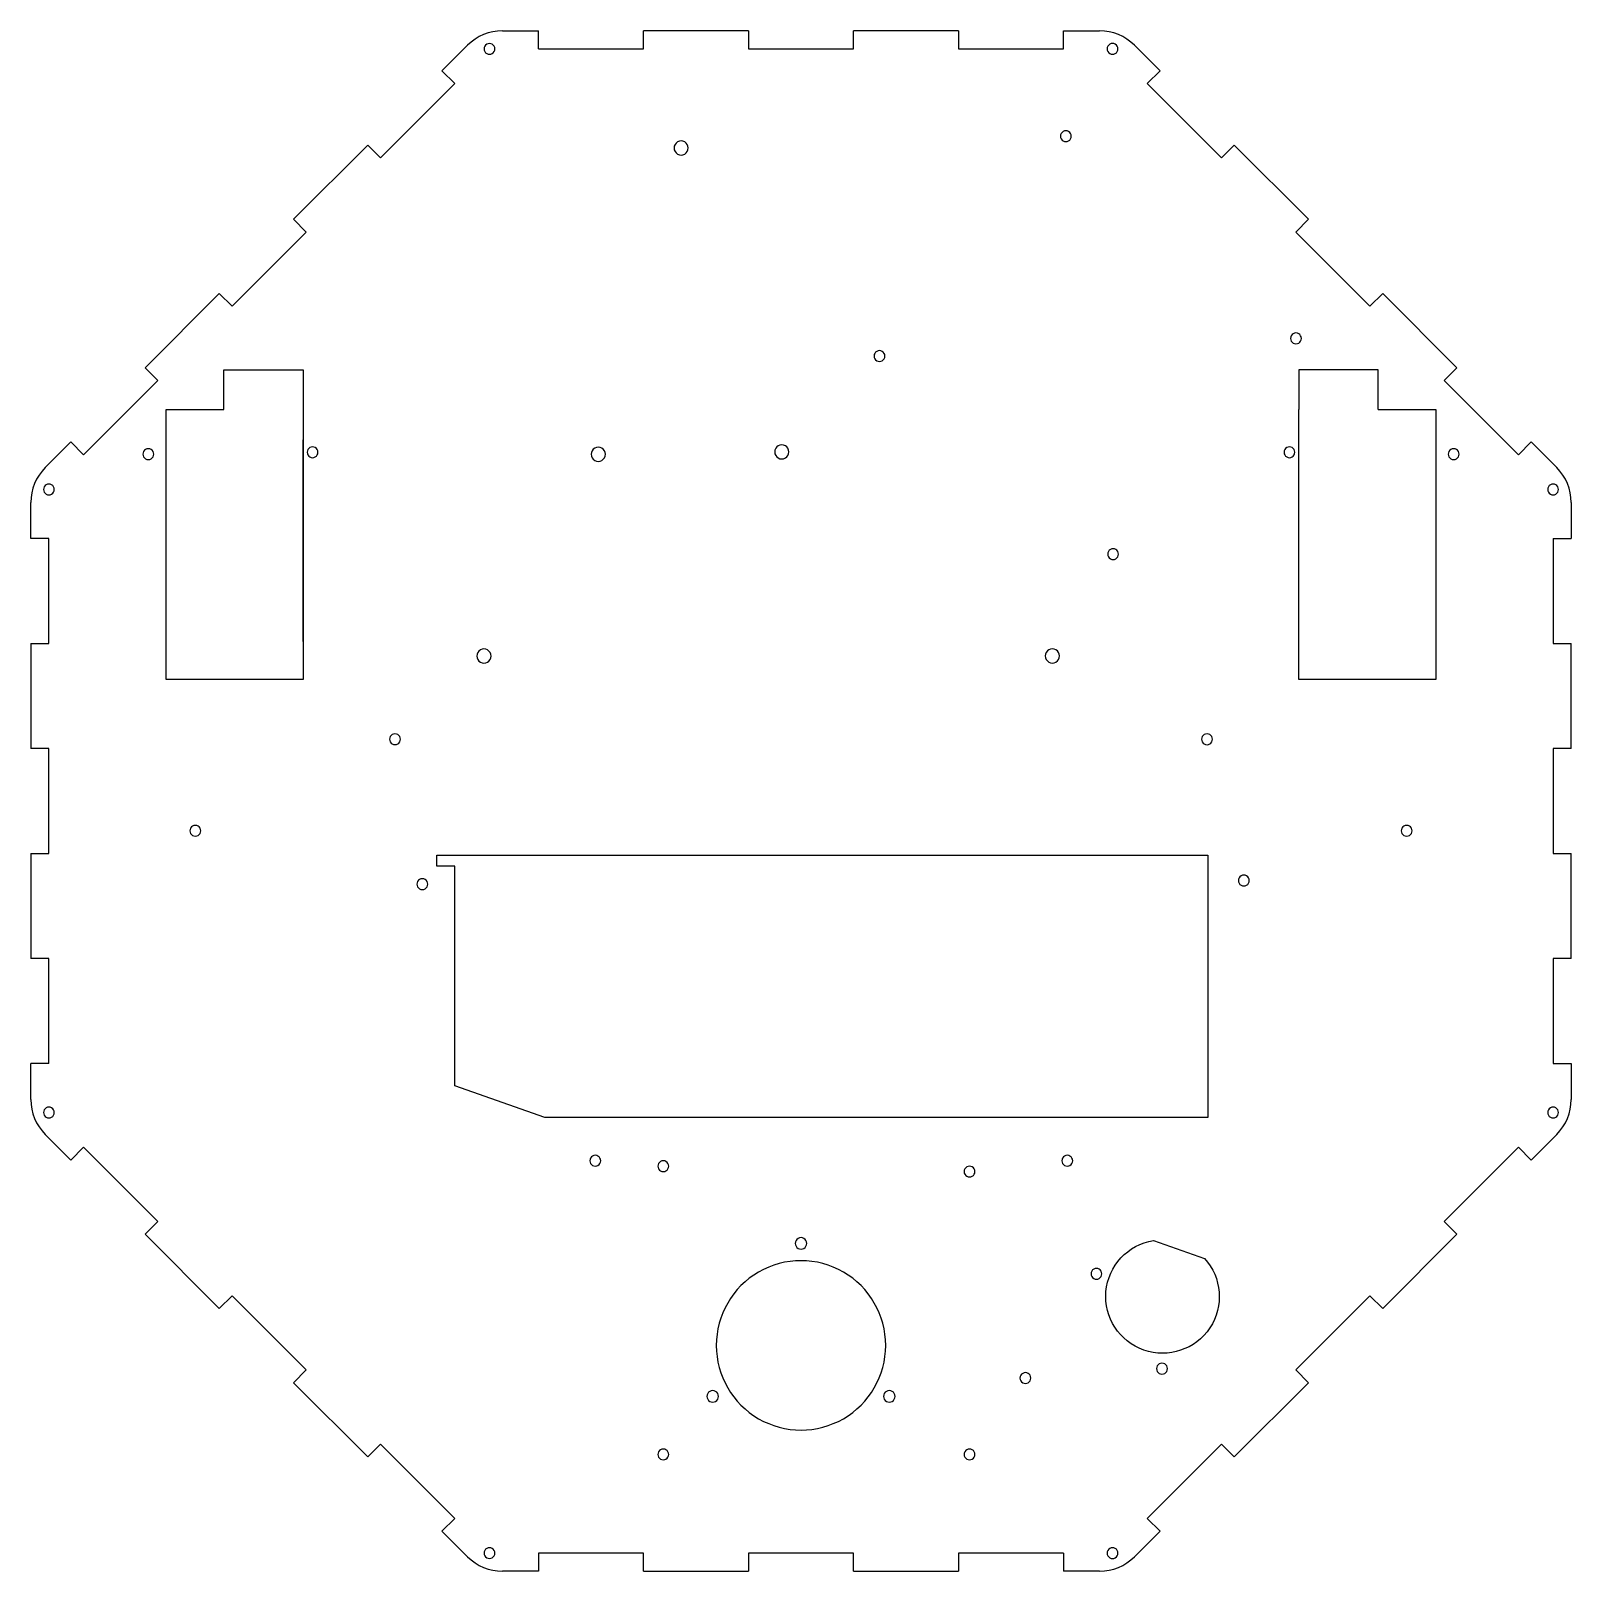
# Model space of a CAD drawing. Extents: x -321 to 891, y -210 to 1002.
import ezdxf

# ---------------------------------------------------------------- set-up
doc = ezdxf.new("R2010")
doc.units = 0
doc.layers.add('Layer_1', color=7, linetype='CONTINUOUS')

msp = doc.modelspace()

# ---------------------------------------------------------------- linework, layer by layer
at = {"layer": 'Layer_1', "color": 7}
for points in [[(50.170272, 1002.158135), (78.516726, 1002.158135)], [(78.516726, 987.984913), (161.110037, 987.984913), (161.110037, 1002.158135)], [(78.516726, 987.984913), (78.516726, 1002.158135)], [(243.703346, 1002.158135), (161.110037, 1002.158135)], [(243.703346, 1002.158135), (243.703346, 987.984913), (326.296658, 987.984913), (326.296658, 1002.158135)], [(408.889956, 1002.158135), (326.296658, 1002.158135)], [(408.889956, 1002.158135), (408.889956, 987.984913)], [(491.483282, 1002.158135), (519.829767, 1002.158135)], [(491.483282, 987.984913), (491.483282, 1002.158135)], [(2.539776, 970.687454), (22.58375, 990.731429)], [(408.889956, 987.984913), (491.483282, 987.984913)], [(547.416255, 990.731429), (567.460233, 970.687454)], [(12.561763, 960.665474), (2.539776, 970.687454)], [(557.438202, 960.665474), (567.460233, 970.687454)], [(-45.840526, 902.263184), (12.561763, 960.665474)], [(557.438202, 960.665474), (615.840548, 902.263184), (625.862523, 912.285164)], [(-55.862512, 912.285164), (-114.264802, 853.882876)], [(-55.862512, 912.285164), (-45.840526, 902.263184)], [(684.264784, 853.882876), (625.862523, 912.285164)], [(-172.667092, 795.480585), (-162.645106, 785.458599), (-104.242816, 843.860896), (-114.264802, 853.882876)], [(684.264784, 853.882876), (674.242838, 843.860896), (732.645099, 785.458599), (742.667046, 795.480585)], [(-172.667092, 795.480585), (-231.069382, 737.078298)], [(801.06942, 737.078298), (742.667046, 795.480585)], [(-279.449685, 668.654022), (-221.047393, 727.056309), (-231.069382, 737.078298)], [(739.155855, 704.324968), (739.155855, 735.506073), (676.793594, 735.506073), (676.793594, 704.324968)], [(801.06942, 737.078298), (791.047389, 727.056309)], [(791.047389, 727.056309), (849.44965, 668.654022)], [(784.510157, 491.726551), (676.793594, 491.726551), (676.793594, 704.324968)], [(739.155855, 704.324968), (784.510157, 704.324968)], [(784.510157, 704.324968), (784.510157, 491.726551)], [(-309.515641, 658.632036), (-289.471663, 678.676008)], [(-279.449685, 668.654022), (-289.471663, 678.676008)], [(-106.793617, 521.787798), (-106.793617, 680.444997)], [(849.44965, 668.654022), (859.471682, 678.676008)], [(859.471682, 678.676008), (879.51566, 658.632036)], [(-320.942353, 602.699063), (-320.942353, 631.045517)], [(890.942343, 631.045517), (890.942343, 602.699063)], [(-306.769124, 602.699063), (-320.942353, 602.699063)], [(-306.769124, 520.105748), (-306.769124, 602.699063)], [(876.769143, 602.699063), (876.769143, 520.105748), (890.942343, 520.105748)], [(876.769143, 602.699063), (890.942343, 602.699063)], [(-320.942353, 520.105748), (-320.942353, 437.51245)], [(-320.942353, 520.105748), (-306.769124, 520.105748)], [(890.942343, 437.51245), (890.942343, 520.105748)], [(-320.942353, 354.919124), (-306.769124, 354.919124), (-306.769124, 437.51245), (-320.942353, 437.51245)], [(890.942343, 437.51245), (876.769143, 437.51245), (876.769143, 354.919124), (890.942343, 354.919124)], [(-320.942353, 354.919124), (-320.942353, 272.325827)], [(890.942343, 272.325827), (890.942343, 354.919124)], [(-306.769124, 189.732501), (-306.769124, 272.325827), (-320.942353, 272.325827)], [(890.942343, 272.325827), (876.769143, 272.325827), (876.769143, 189.732501), (890.942343, 189.732501)], [(-320.942353, 161.386044), (-320.942353, 189.732501)], [(-306.769124, 189.732501), (-320.942353, 189.732501)], [(890.942343, 189.732501), (890.942343, 161.386044)], [(-289.471663, 113.75555), (-309.515641, 133.799528)], [(879.51566, 133.799528), (859.471682, 113.75555)], [(-279.449685, 123.777553), (-289.471663, 113.75555)], [(-221.047393, 65.375263), (-279.449685, 123.777553)], [(849.44965, 123.777553), (791.047389, 65.375263), (801.06942, 55.35326)], [(849.44965, 123.777553), (859.471682, 113.75555)], [(-231.069382, 55.35326), (-221.047393, 65.375263)], [(-231.069382, 55.35326), (-172.667092, -3.04903)], [(742.667046, -3.04903), (801.06942, 55.35326)], [(-114.264802, -61.451291), (-104.242816, -51.429317), (-162.645106, 6.972973), (-172.667092, -3.04903)], [(742.667046, -3.04903), (732.645099, 6.972973), (674.242838, -51.429317), (684.264784, -61.451291)], [(-114.264802, -61.451291), (-55.862512, -119.853638)], [(625.862523, -119.853638), (684.264784, -61.451291)], [(12.561763, -168.233868), (-45.840526, -109.831606), (-55.862512, -119.853638)], [(615.840548, -109.831606), (557.438202, -168.233868)], [(625.862523, -119.853638), (615.840548, -109.831606)], [(12.561763, -168.233868), (2.539776, -178.255899)], [(557.438202, -168.233868), (567.460233, -178.255899)], [(22.58375, -198.299877), (2.539776, -178.255899)], [(567.460233, -178.255899), (547.416255, -198.299877)], [(161.110037, -195.553304), (78.516726, -195.553304)], [(78.516726, -195.553304), (78.516726, -209.726589)], [(161.110037, -209.726589), (161.110037, -195.553304)], [(326.296658, -209.726589), (326.296658, -195.553304), (243.703346, -195.553304), (243.703346, -209.726589)], [(491.483282, -195.553304), (408.889956, -195.553304), (408.889956, -209.726589)], [(491.483282, -195.553304), (491.483282, -209.726589)], [(78.516726, -209.726589), (50.170272, -209.726589)], [(161.110037, -209.726589), (243.703346, -209.726589)], [(326.296658, -209.726589), (408.889956, -209.726589)], [(519.829767, -209.726589), (491.483282, -209.726589)]]:
    msp.add_lwpolyline(points, dxfattribs=at)
for points in [[(44.159323, 987.921771)], [(534.344598, 987.921771)], [(196.279849, 909.958456)], [(497.632677, 919.236501)], [(678.670384, 760.183478)], [(350.988236, 746.26024)], [(-106.793617, 491.726551), (-214.510153, 491.726551), (-214.510153, 704.324968), (-169.155816, 704.324968), (-169.155816, 735.506073), (-106.793617, 735.506073), (-106.793617, 704.324968)], [(-224.217975, 669.131447)], [(-95.000295, 670.567198)], [(131.082993, 669.013577)], [(275.465364, 670.903186)], [(673.504243, 670.567198)], [(802.721877, 669.131447)], [(-302.454028, 641.308431)], [(880.957984, 641.308431)], [(534.77555, 590.450516)], [(41.111728, 510.252661)], [(488.350828, 510.311565)], [(-30.17107, 444.801458)], [(608.674989, 444.801458)], [(-187.257495, 372.804123)], [(765.761443, 372.804123)], [(-1.565822, 344.981197), (-1.565822, 353.485134), (605.048372, 353.485134), (605.048372, 147.235493), (83.473549, 147.235493), (12.607408, 172.067811), (12.607408, 344.981197)], [(-8.652437, 330.807969)], [(637.64674, 333.642614)], [(-302.454028, 151.123153)], [(880.957984, 151.123153)], [(127.410559, 113.219745)], [(498.749131, 113.219745)], [(180.908702, 108.905783)], [(421.853584, 104.653814)], [(562.295509, 50.424945)], [(289.535443, 48.153487)], [(521.669282, 24.225761)], [(351.614181, -32.066986)], [(465.793824, -57.756359)], [(573.25782, -50.384494)], [(220.062467, -72.177222)], [(359.008413, -72.177222)], [(180.908702, -117.865843)], [(421.853584, -117.865843)], [(44.159323, -195.490233)], [(534.344598, -195.490233)]]:
    msp.add_lwpolyline(points, close=True, dxfattribs=at)
for points in [[(50.170272, 1002.158135), (39.82332, 1002.158137), (29.900151, 998.047828), (22.58375, 990.731429)], [(547.416255, 990.731429), (540.099862, 998.04782), (530.176707, 1002.158128), (519.829767, 1002.158135)], [(37.781371, 991.604084), (36.465807, 990.844543), (35.655386, 989.440853), (35.655386, 987.921771)], [(35.655386, 987.921771), (35.655386, 986.402689), (36.465807, 984.998999), (37.781371, 984.239458)], [(42.033339, 991.604084), (40.717776, 992.363625), (39.096934, 992.363625), (37.781371, 991.604084)], [(37.781371, 984.239458), (39.096934, 983.479917), (40.717776, 983.479917), (42.033339, 984.239458)], [(44.159323, 987.921771), (44.159323, 989.440853), (43.348903, 990.844543), (42.033339, 991.604084)], [(42.033339, 984.239458), (43.348903, 984.998999), (44.159323, 986.402689), (44.159323, 987.921771)], [(527.962194, 991.617019), (526.644355, 990.854024), (525.835158, 989.444541), (525.840718, 987.921771)], [(525.840718, 987.921771), (525.835158, 986.399001), (526.644355, 984.989518), (527.962194, 984.226523)], [(532.223123, 991.617019), (530.905284, 992.380014), (529.280033, 992.380014), (527.962194, 991.617019)], [(527.962194, 984.226523), (529.280033, 983.463528), (530.905284, 983.463528), (532.223123, 984.226523)], [(534.344598, 987.921771), (534.350159, 989.444541), (533.540962, 990.854024), (532.223123, 991.617019)], [(532.223123, 984.226523), (533.540962, 984.989518), (534.350159, 986.399001), (534.344598, 987.921771)], [(491.252572, 922.925024), (489.935915, 922.163826), (489.126077, 920.757356), (489.12874, 919.236501)], [(495.508845, 922.925024), (494.192188, 923.686221), (492.56923, 923.686221), (491.252572, 922.925024)], [(497.632677, 919.236501), (497.63534, 920.757356), (496.825503, 922.163826), (495.508845, 922.925024)], [(187.926853, 914.781061), (186.203902, 913.786315), (185.142521, 911.947948), (185.142521, 909.958456)], [(185.142521, 909.958456), (185.142521, 907.968964), (186.203902, 906.130597), (187.926853, 905.135851)], [(193.495517, 914.781061), (191.772566, 915.775807), (189.649803, 915.775807), (187.926853, 914.781061)], [(196.279849, 909.958456), (196.279849, 911.947948), (195.218468, 913.786315), (193.495517, 914.781061)], [(193.495517, 905.135851), (195.218468, 906.130597), (196.279849, 907.968964), (196.279849, 909.958456)], [(489.12874, 919.236501), (489.126077, 917.715645), (489.935915, 916.309176), (491.252572, 915.547978)], [(491.252572, 915.547978), (492.56923, 914.78678), (494.192188, 914.78678), (495.508845, 915.547978)], [(495.508845, 915.547978), (496.825503, 916.309176), (497.63534, 917.715645), (497.632677, 919.236501)], [(187.926853, 905.135851), (189.649803, 904.141105), (191.772566, 904.141105), (193.495517, 905.135851)], [(672.290279, 763.872001), (670.973622, 763.110803), (670.163784, 761.704333), (670.166447, 760.183478)], [(676.546552, 763.872001), (675.229895, 764.633198), (673.606937, 764.633198), (672.290279, 763.872001)], [(678.670384, 760.183478), (678.673048, 761.704333), (677.86321, 763.110803), (676.546552, 763.872001)], [(670.166447, 760.183478), (670.163784, 758.662622), (670.973622, 757.256153), (672.290279, 756.494955)], [(672.290279, 756.494955), (673.606937, 755.733757), (675.229895, 755.733757), (676.546552, 756.494955)], [(676.546552, 756.494955), (677.86321, 757.256153), (678.673048, 758.662622), (678.670384, 760.183478)], [(344.608938, 749.946436), (343.29269, 749.185859), (342.482634, 747.780431), (342.484299, 746.26024)], [(342.484299, 746.26024), (342.482634, 744.740048), (343.29269, 743.33462), (344.608938, 742.574043)], [(348.863598, 749.946436), (347.54735, 750.707013), (345.925185, 750.707013), (344.608938, 749.946436)], [(344.608938, 742.574043), (345.925185, 741.813467), (347.54735, 741.813467), (348.863598, 742.574043)], [(350.988236, 746.26024), (350.989902, 747.780431), (350.179845, 749.185859), (348.863598, 749.946436)], [(348.863598, 742.574043), (350.179845, 743.33462), (350.989902, 744.740048), (350.988236, 746.26024)], [(-230.596929, 672.816653), (-231.913001, 672.05634), (-232.72315, 670.651356), (-232.721909, 669.131447)], [(-232.721909, 669.131447), (-232.72315, 667.611539), (-231.913001, 666.206554), (-230.596929, 665.446242)], [(-226.342956, 672.816653), (-227.659029, 673.576966), (-229.280856, 673.576966), (-230.596929, 672.816653)], [(-224.217975, 669.131447), (-224.216734, 670.651356), (-225.026883, 672.05634), (-226.342956, 672.816653)], [(-226.342956, 665.446242), (-225.026883, 666.206554), (-224.216734, 667.611539), (-224.217975, 669.131447)], [(-101.379143, 674.252098), (-102.695162, 673.491867), (-103.505339, 672.087019), (-103.504229, 670.567198)], [(-103.504229, 670.567198), (-103.505339, 669.047377), (-102.695162, 667.642529), (-101.379143, 666.882298)], [(-97.125382, 674.252098), (-98.441401, 675.012329), (-100.063124, 675.012329), (-101.379143, 674.252098)], [(-101.379143, 666.882298), (-100.063124, 666.122067), (-98.441401, 666.122067), (-97.125382, 666.882298)], [(-95.000295, 670.567198), (-94.999185, 672.087019), (-95.809363, 673.491867), (-97.125382, 674.252098)], [(-97.125382, 666.882298), (-95.809363, 667.642529), (-94.999185, 669.047377), (-95.000295, 670.567198)], [(122.728856, 673.83949), (121.005323, 672.843861), (119.944253, 671.004014), (119.945673, 669.013577)], [(119.945673, 669.013577), (119.944253, 667.02314), (121.005323, 665.183293), (122.728856, 664.187664)], [(128.299811, 673.83949), (126.576278, 674.835119), (124.452388, 674.835119), (122.728856, 673.83949)], [(131.082993, 669.013577), (131.084413, 671.004014), (130.023343, 672.843861), (128.299811, 673.83949)], [(128.299811, 664.187664), (130.023343, 665.183293), (131.084413, 667.02314), (131.082993, 669.013577)], [(267.111227, 675.729099), (265.387694, 674.73347), (264.326624, 672.893623), (264.328044, 670.903186)], [(264.328044, 670.903186), (264.326624, 668.912749), (265.387694, 667.072901), (267.111227, 666.077273)], [(272.682182, 675.729099), (270.958649, 676.724727), (268.834759, 676.724727), (267.111227, 675.729099)], [(275.465364, 670.903186), (275.466784, 672.893623), (274.405714, 674.73347), (272.682182, 675.729099)], [(272.682182, 666.077273), (274.405714, 667.072901), (275.466784, 668.912749), (275.465364, 670.903186)], [(667.126269, 674.249523), (665.8107, 673.48998), (665.000277, 672.086285), (665.000277, 670.567198)], [(665.000277, 670.567198), (665.000277, 669.048111), (665.8107, 667.644417), (667.126269, 666.884873)], [(671.378251, 674.249523), (670.062683, 675.009067), (668.441837, 675.009067), (667.126269, 674.249523)], [(667.126269, 666.884873), (668.441837, 666.12533), (670.062683, 666.12533), (671.378251, 666.884873)], [(673.504243, 670.567198), (673.504243, 672.086285), (672.693819, 673.48998), (671.378251, 674.249523)], [(671.378251, 666.884873), (672.693819, 667.644417), (673.504243, 669.048111), (673.504243, 670.567198)], [(796.339495, 672.82663), (795.021667, 672.063653), (794.212464, 670.654199), (794.217997, 669.131447)], [(794.217997, 669.131447), (794.212464, 667.608695), (795.021667, 666.199242), (796.339495, 665.436264)], [(800.600379, 672.82663), (799.282552, 673.589608), (797.657322, 673.589608), (796.339495, 672.82663)], [(802.721877, 669.131447), (802.72741, 670.654199), (801.918207, 672.063653), (800.600379, 672.82663)], [(800.600379, 665.436264), (801.918207, 666.199242), (802.72741, 667.608695), (802.721877, 669.131447)], [(-309.515641, 658.632036), (-316.832041, 651.315636), (-320.942353, 641.392469), (-320.942353, 631.045517)], [(-230.596929, 665.446242), (-229.280856, 664.685929), (-227.659029, 664.685929), (-226.342956, 665.446242)], [(122.728856, 664.187664), (124.452388, 663.192035), (126.576278, 663.192035), (128.299811, 664.187664)], [(267.111227, 666.077273), (268.834759, 665.081644), (270.958649, 665.081644), (272.682182, 666.077273)], [(796.339495, 665.436264), (797.657322, 664.673287), (799.282552, 664.673287), (800.600379, 665.436264)], [(890.942343, 631.045517), (890.942351, 641.392465), (886.83205, 651.315632), (879.51566, 658.632036)], [(-308.831981, 644.990743), (-310.147545, 644.231202), (-310.957965, 642.827513), (-310.957965, 641.308431)], [(-304.580013, 644.990743), (-305.895576, 645.750284), (-307.516417, 645.750284), (-308.831981, 644.990743)], [(-302.454028, 641.308431), (-302.454028, 642.827513), (-303.264449, 644.231202), (-304.580013, 644.990743)], [(874.58001, 644.990756), (873.264442, 644.231212), (872.454019, 642.827518), (872.454019, 641.308431)], [(878.831993, 644.990756), (877.516425, 645.750299), (875.895578, 645.750299), (874.58001, 644.990756)], [(880.957984, 641.308431), (880.957984, 642.827518), (880.147561, 644.231212), (878.831993, 644.990756)], [(-310.957965, 641.308431), (-310.957965, 639.789349), (-310.147545, 638.385659), (-308.831981, 637.626118)], [(-308.831981, 637.626118), (-307.516417, 636.866577), (-305.895576, 636.866577), (-304.580013, 637.626118)], [(-304.580013, 637.626118), (-303.264449, 638.385659), (-302.454028, 639.789349), (-302.454028, 641.308431)], [(872.454019, 641.308431), (872.454019, 639.789343), (873.264442, 638.385649), (874.58001, 637.626106)], [(874.58001, 637.626106), (875.895578, 636.866562), (877.516425, 636.866562), (878.831993, 637.626106)], [(878.831993, 637.626106), (880.147561, 638.385649), (880.957984, 639.789343), (880.957984, 641.308431)], [(528.397576, 594.132841), (527.082008, 593.373298), (526.271584, 591.969603), (526.271584, 590.450516)], [(532.649558, 594.132841), (531.33399, 594.892385), (529.713144, 594.892385), (528.397576, 594.132841)], [(534.77555, 590.450516), (534.77555, 591.969603), (533.965126, 593.373298), (532.649558, 594.132841)], [(526.271584, 590.450516), (526.271584, 588.931429), (527.082008, 587.527735), (528.397576, 586.768191)], [(528.397576, 586.768191), (529.713144, 586.008648), (531.33399, 586.008648), (532.649558, 586.768191)], [(532.649558, 586.768191), (533.965126, 587.527735), (534.77555, 588.931429), (534.77555, 590.450516)], [(32.75759, 515.078574), (31.034058, 514.082946), (29.972988, 512.243098), (29.974408, 510.252661)], [(29.974408, 510.252661), (29.972988, 508.262225), (31.034058, 506.422377), (32.75759, 505.426748)], [(38.328545, 515.078574), (36.605013, 516.074203), (34.481123, 516.074203), (32.75759, 515.078574)], [(41.111728, 510.252661), (41.113148, 512.243098), (40.052078, 514.082946), (38.328545, 515.078574)], [(38.328545, 505.426748), (40.052078, 506.422377), (41.113148, 508.262225), (41.111728, 510.252661)], [(479.997815, 515.13418), (478.274861, 514.139432), (477.213477, 512.301062), (477.213477, 510.311565)], [(477.213477, 510.311565), (477.213477, 508.322069), (478.274861, 506.483699), (479.997815, 505.488951)], [(485.566491, 515.13418), (483.843536, 516.128928), (481.720769, 516.128928), (479.997815, 515.13418)], [(488.350828, 510.311565), (488.350828, 512.301062), (487.289445, 514.139432), (485.566491, 515.13418)], [(485.566491, 505.488951), (487.289445, 506.483699), (488.350828, 508.322069), (488.350828, 510.311565)], [(32.75759, 505.426748), (34.481123, 504.43112), (36.605013, 504.43112), (38.328545, 505.426748)], [(479.997815, 505.488951), (481.720769, 504.494203), (483.843536, 504.494203), (485.566491, 505.488951)], [(-36.549027, 448.483773), (-37.864591, 447.724232), (-38.675013, 446.320541), (-38.675013, 444.801458)], [(-32.297056, 448.483773), (-33.61262, 449.243315), (-35.233462, 449.243315), (-36.549027, 448.483773)], [(-30.17107, 444.801458), (-30.17107, 446.320541), (-30.981491, 447.724232), (-32.297056, 448.483773)], [(602.292584, 448.496707), (600.974745, 447.733712), (600.165548, 446.324229), (600.171109, 444.801458)], [(606.553513, 448.496707), (605.235675, 449.259701), (603.610423, 449.259701), (602.292584, 448.496707)], [(608.674989, 444.801458), (608.680549, 446.324229), (607.871352, 447.733712), (606.553513, 448.496707)], [(-38.675013, 444.801458), (-38.675013, 443.282375), (-37.864591, 441.878685), (-36.549027, 441.119143)], [(-36.549027, 441.119143), (-35.233462, 440.359602), (-33.61262, 440.359602), (-32.297056, 441.119143)], [(-32.297056, 441.119143), (-30.981491, 441.878685), (-30.17107, 443.282375), (-30.17107, 444.801458)], [(600.171109, 444.801458), (600.165548, 443.278688), (600.974745, 441.869205), (602.292584, 441.10621)], [(602.292584, 441.10621), (603.610423, 440.343215), (605.235675, 440.343215), (606.553513, 441.10621)], [(606.553513, 441.10621), (607.871352, 441.869205), (608.680549, 443.278688), (608.674989, 444.801458)], [(-193.636343, 376.489023), (-194.952362, 375.728792), (-195.762539, 374.323944), (-195.761429, 372.804123)], [(-189.382582, 376.489023), (-190.698601, 377.249254), (-192.320324, 377.249254), (-193.636343, 376.489023)], [(-187.257495, 372.804123), (-187.256385, 374.323944), (-188.066563, 375.728792), (-189.382582, 376.489023)], [(759.383469, 376.486448), (758.067901, 375.726904), (757.257477, 374.32321), (757.257477, 372.804123)], [(763.635451, 376.486448), (762.319883, 377.245991), (760.699037, 377.245991), (759.383469, 376.486448)], [(765.761443, 372.804123), (765.761443, 374.32321), (764.951019, 375.726904), (763.635451, 376.486448)], [(-195.761429, 372.804123), (-195.762539, 371.284302), (-194.952362, 369.879454), (-193.636343, 369.119223)], [(-193.636343, 369.119223), (-192.320324, 368.358992), (-190.698601, 368.358992), (-189.382582, 369.119223)], [(-189.382582, 369.119223), (-188.066563, 369.879454), (-187.256385, 371.284302), (-187.257495, 372.804123)], [(757.257477, 372.804123), (757.257477, 371.285036), (758.067901, 369.881341), (759.383469, 369.121798)], [(759.383469, 369.121798), (760.699037, 368.362254), (762.319883, 368.362254), (763.635451, 369.121798)], [(763.635451, 369.121798), (764.951019, 369.881341), (765.761443, 371.285036), (765.761443, 372.804123)], [(-15.031285, 334.492869), (-16.347304, 333.732638), (-17.157481, 332.32779), (-17.156371, 330.807969)], [(-17.156371, 330.807969), (-17.157481, 329.288147), (-16.347304, 327.883299), (-15.031285, 327.123068)], [(-10.777524, 334.492869), (-12.093543, 335.2531), (-13.715266, 335.2531), (-15.031285, 334.492869)], [(-8.652437, 330.807969), (-8.651327, 332.32779), (-9.461504, 333.732638), (-10.777524, 334.492869)], [(-10.777524, 327.123068), (-9.461504, 327.883299), (-8.651327, 329.288147), (-8.652437, 330.807969)], [(631.264358, 337.337797), (629.94653, 336.57482), (629.137327, 335.165366), (629.14286, 333.642614)], [(629.14286, 333.642614), (629.137327, 332.119862), (629.94653, 330.710408), (631.264358, 329.947431)], [(635.525242, 337.337797), (634.207415, 338.100775), (632.582185, 338.100775), (631.264358, 337.337797)], [(631.264358, 329.947431), (632.582185, 329.184453), (634.207415, 329.184453), (635.525242, 329.947431)], [(637.64674, 333.642614), (637.652273, 335.165366), (636.84307, 336.57482), (635.525242, 337.337797)], [(635.525242, 329.947431), (636.84307, 330.710408), (637.652273, 332.119862), (637.64674, 333.642614)], [(-15.031285, 327.123068), (-13.715266, 326.362837), (-12.093543, 326.362837), (-10.777524, 327.123068)], [(-320.942353, 161.386044), (-320.942352, 151.039093), (-316.832041, 141.115926), (-309.515641, 133.799528)], [(879.51566, 133.799528), (886.832049, 141.115931), (890.94235, 151.039097), (890.942343, 161.386044)], [(-308.831981, 154.805465), (-310.147545, 154.045924), (-310.957965, 152.642235), (-310.957965, 151.123153)], [(-310.957965, 151.123153), (-310.957965, 149.604071), (-310.147545, 148.200381), (-308.831981, 147.44084)], [(-304.580013, 154.805465), (-305.895576, 155.565007), (-307.516417, 155.565007), (-308.831981, 154.805465)], [(-308.831981, 147.44084), (-307.516417, 146.681299), (-305.895576, 146.681299), (-304.580013, 147.44084)], [(-302.454028, 151.123153), (-302.454028, 152.642235), (-303.264449, 154.045924), (-304.580013, 154.805465)], [(-304.580013, 147.44084), (-303.264449, 148.200381), (-302.454028, 149.604071), (-302.454028, 151.123153)], [(874.58001, 154.805478), (873.264442, 154.045934), (872.454019, 152.64224), (872.454019, 151.123153)], [(872.454019, 151.123153), (872.454019, 149.604066), (873.264442, 148.200371), (874.58001, 147.440828)], [(878.831993, 154.805478), (877.516425, 155.565021), (875.895578, 155.565021), (874.58001, 154.805478)], [(874.58001, 147.440828), (875.895578, 146.681284), (877.516425, 146.681284), (878.831993, 147.440828)], [(880.957984, 151.123153), (880.957984, 152.64224), (880.147561, 154.045934), (878.831993, 154.805478)], [(878.831993, 147.440828), (880.147561, 148.200371), (880.957984, 149.604066), (880.957984, 151.123153)], [(121.032602, 116.90206), (119.717038, 116.142519), (118.906617, 114.738828), (118.906617, 113.219745)], [(118.906617, 113.219745), (118.906617, 111.700662), (119.717038, 110.296971), (121.032602, 109.53743)], [(125.284574, 116.90206), (123.969009, 117.661602), (122.348167, 117.661602), (121.032602, 116.90206)], [(121.032602, 109.53743), (122.348167, 108.777888), (123.969009, 108.777888), (125.284574, 109.53743)], [(127.410559, 113.219745), (127.410559, 114.738828), (126.600138, 116.142519), (125.284574, 116.90206)], [(125.284574, 109.53743), (126.600138, 110.296971), (127.410559, 111.700662), (127.410559, 113.219745)], [(174.530745, 112.588098), (173.215181, 111.828556), (172.40476, 110.424866), (172.40476, 108.905783)], [(178.782717, 112.588098), (177.467152, 113.347639), (175.84631, 113.347639), (174.530745, 112.588098)], [(180.908702, 108.905783), (180.908702, 110.424866), (180.098281, 111.828556), (178.782717, 112.588098)], [(419.7276, 108.336127), (418.412036, 109.095668), (416.791195, 109.095668), (415.475632, 108.336127)], [(492.369026, 116.908268), (491.052368, 116.14707), (490.24253, 114.740601), (490.245194, 113.219745)], [(490.245194, 113.219745), (490.24253, 111.698889), (491.052368, 110.29242), (492.369026, 109.531222)], [(496.625299, 116.908268), (495.308641, 117.669465), (493.685683, 117.669465), (492.369026, 116.908268)], [(492.369026, 109.531222), (493.685683, 108.770024), (495.308641, 108.770024), (496.625299, 109.531222)], [(498.749131, 113.219745), (498.751794, 114.740601), (497.941956, 116.14707), (496.625299, 116.908268)], [(496.625299, 109.531222), (497.941956, 110.29242), (498.751794, 111.698889), (498.749131, 113.219745)], [(172.40476, 108.905783), (172.40476, 107.3867), (173.215181, 105.983009), (174.530745, 105.223467)], [(174.530745, 105.223467), (175.84631, 104.463926), (177.467152, 104.463926), (178.782717, 105.223467)], [(178.782717, 105.223467), (180.098281, 105.983009), (180.908702, 107.3867), (180.908702, 108.905783)], [(415.475632, 108.336127), (414.160068, 107.576586), (413.349647, 106.172896), (413.349647, 104.653814)], [(413.349647, 104.653814), (413.349647, 103.134732), (414.160068, 101.731042), (415.475632, 100.971501)], [(415.475632, 100.971501), (416.791195, 100.21196), (418.412036, 100.21196), (419.7276, 100.971501)], [(421.853584, 104.653814), (421.853584, 106.172896), (421.043164, 107.576586), (419.7276, 108.336127)], [(419.7276, 100.971501), (421.043164, 101.731042), (421.853584, 103.134732), (421.853584, 104.653814)], [(282.732291, 52.081288), (281.329022, 51.271111), (280.464574, 49.773841), (280.464574, 48.153487)], [(287.267725, 52.081288), (285.864457, 52.891465), (284.135559, 52.891465), (282.732291, 52.081288)], [(289.535443, 48.153487), (289.535443, 49.773841), (288.670994, 51.271111), (287.267725, 52.081288)], [(524.946383, 10.270756), (526.740227, 30.625399), (542.1238, 47.164338), (562.295509, 50.424945)], [(562.295509, 50.424945), (562.295509, 50.424945), (602.436699, 36.403172), (602.436699, 36.403172)], [(318.311061, 25.634036), (297.698547, 37.536567), (272.301464, 37.536567), (251.688949, 25.634036)], [(280.464574, 48.153487), (280.464573, 46.533132), (281.329022, 45.035862), (282.732291, 44.225685)], [(282.732291, 44.225685), (284.135559, 43.415507), (285.864457, 43.415507), (287.267725, 44.225685)], [(287.267725, 44.225685), (288.670994, 45.035862), (289.535443, 46.533132), (289.535443, 48.153487)], [(602.436699, 36.403172), (616.190889, 21.291864), (617.930625, -1.228441), (606.660531, -18.272923)], [(251.688949, 25.634036), (231.076434, 13.731506), (218.380918, -8.264759), (218.385829, -32.066986)], [(351.614183, -32.066986), (351.619093, -8.264759), (338.923576, 13.731506), (318.311061, 25.634036)], [(515.286877, 27.921009), (513.969038, 27.158014), (513.159841, 25.748531), (513.165402, 24.225761)], [(519.547806, 27.921009), (518.229967, 28.684004), (516.604716, 28.684004), (515.286877, 27.921009)], [(521.669282, 24.225761), (521.674842, 25.748531), (520.865645, 27.158014), (519.547806, 27.921009)], [(513.165402, 24.225761), (513.159841, 22.70299), (513.969038, 21.293507), (515.286877, 20.530512)], [(515.286877, 20.530512), (516.604716, 19.767517), (518.229967, 19.767517), (519.547806, 20.530512)], [(519.547806, 20.530512), (520.865645, 21.293507), (521.674842, 22.70299), (521.669282, 24.225761)], [(554.696824, -35.796883), (535.406322, -29.058492), (523.152539, -10.083887), (524.946383, 10.270756)], [(606.660531, -18.272923), (595.390437, -35.317404), (573.987325, -42.535274), (554.696824, -35.796883)], [(218.385829, -32.066986), (218.385829, -55.865939), (231.082419, -77.857078), (251.692917, -89.756555)], [(318.307093, -89.756555), (338.917591, -77.857078), (351.614181, -55.865939), (351.614181, -32.066986)], [(566.879846, -46.702169), (565.564278, -47.461713), (564.753855, -48.865407), (564.753855, -50.384494)], [(571.131829, -46.702169), (569.816261, -45.942626), (568.195414, -45.942626), (566.879846, -46.702169)], [(573.25782, -50.384494), (573.25782, -48.865407), (572.447397, -47.461713), (571.131829, -46.702169)], [(459.413718, -54.067836), (458.097061, -54.829034), (457.287223, -56.235503), (457.289887, -57.756359)], [(457.289887, -57.756359), (457.287223, -59.277215), (458.097061, -60.683684), (459.413718, -61.444882)], [(463.669992, -54.067836), (462.353334, -53.306639), (460.730376, -53.306639), (459.413718, -54.067836)], [(465.793824, -57.756359), (465.796487, -56.235503), (464.986649, -54.829034), (463.669992, -54.067836)], [(463.669992, -61.444882), (464.986649, -60.683684), (465.796487, -59.277215), (465.793824, -57.756359)], [(564.753855, -50.384494), (564.753855, -51.903582), (565.564278, -53.307276), (566.879846, -54.06682)], [(566.879846, -54.06682), (568.195414, -54.826363), (569.816261, -54.826363), (571.131829, -54.06682)], [(571.131829, -54.06682), (572.447397, -53.307276), (573.25782, -51.903582), (573.25782, -50.384494)], [(213.258662, -68.247532), (211.855062, -69.058213), (210.99079, -70.556328), (210.991601, -72.177222)], [(210.991601, -72.177222), (210.99079, -73.798116), (211.855062, -75.296231), (213.258662, -76.106913)], [(217.795405, -68.247532), (216.391804, -67.43685), (214.662263, -67.43685), (213.258662, -68.247532)], [(220.062467, -72.177222), (220.063277, -70.556328), (219.199006, -69.058213), (217.795405, -68.247532)], [(217.795405, -76.106913), (219.199006, -75.296231), (220.063277, -73.798116), (220.062467, -72.177222)], [(352.204608, -68.247532), (350.801007, -69.058213), (349.936736, -70.556328), (349.937546, -72.177222)], [(349.937546, -72.177222), (349.936736, -73.798116), (350.801007, -75.296231), (352.204608, -76.106913)], [(356.741351, -68.247532), (355.33775, -67.43685), (353.608209, -67.43685), (352.204608, -68.247532)], [(359.008413, -72.177222), (359.009223, -70.556328), (358.144952, -69.058213), (356.741351, -68.247532)], [(356.741351, -76.106913), (358.144952, -75.296231), (359.009223, -73.798116), (359.008413, -72.177222)], [(459.413718, -61.444882), (460.730376, -62.20608), (462.353334, -62.20608), (463.669992, -61.444882)], [(213.258662, -76.106913), (214.662263, -76.917594), (216.391804, -76.917594), (217.795405, -76.106913)], [(352.204608, -76.106913), (353.608209, -76.917594), (355.33775, -76.917594), (356.741351, -76.106913)], [(251.692917, -89.756555), (272.303415, -101.656031), (297.696595, -101.656031), (318.307093, -89.756555)], [(174.530745, -114.183527), (173.215181, -114.943069), (172.40476, -116.346759), (172.40476, -117.865843)], [(172.40476, -117.865843), (172.40476, -119.384926), (173.215181, -120.788616), (174.530745, -121.548158)], [(178.782717, -114.183527), (177.467152, -113.423986), (175.84631, -113.423986), (174.530745, -114.183527)], [(180.908702, -117.865843), (180.908702, -116.346759), (180.098281, -114.943069), (178.782717, -114.183527)], [(178.782717, -121.548158), (180.098281, -120.788616), (180.908702, -119.384926), (180.908702, -117.865843)], [(415.475632, -114.18353), (414.160068, -114.943071), (413.349647, -116.34676), (413.349647, -117.865843)], [(413.349647, -117.865843), (413.349647, -119.384925), (414.160068, -120.788614), (415.475632, -121.548155)], [(419.7276, -114.18353), (418.412036, -113.423989), (416.791195, -113.423989), (415.475632, -114.18353)], [(421.853584, -117.865843), (421.853584, -116.34676), (421.043164, -114.943071), (419.7276, -114.18353)], [(419.7276, -121.548155), (421.043164, -120.788614), (421.853584, -119.384925), (421.853584, -117.865843)], [(174.530745, -121.548158), (175.84631, -122.307699), (177.467152, -122.307699), (178.782717, -121.548158)], [(415.475632, -121.548155), (416.791195, -122.307696), (418.412036, -122.307696), (419.7276, -121.548155)], [(37.781371, -191.80792), (36.465807, -192.567461), (35.655386, -193.971151), (35.655386, -195.490233)], [(42.033339, -191.80792), (40.717776, -191.048379), (39.096934, -191.048379), (37.781371, -191.80792)], [(44.159323, -195.490233), (44.159323, -193.971151), (43.348903, -192.567461), (42.033339, -191.80792)], [(527.962194, -191.794985), (526.644355, -192.55798), (525.835158, -193.967463), (525.840718, -195.490233)], [(532.223123, -191.794985), (530.905284, -191.03199), (529.280033, -191.03199), (527.962194, -191.794985)], [(534.344598, -195.490233), (534.350159, -193.967463), (533.540962, -192.55798), (532.223123, -191.794985)], [(22.58375, -198.299877), (29.90015, -205.616278), (39.823319, -209.726589), (50.170272, -209.726589)], [(35.655386, -195.490233), (35.655386, -197.009315), (36.465807, -198.413005), (37.781371, -199.172546)], [(37.781371, -199.172546), (39.096934, -199.932087), (40.717776, -199.932087), (42.033339, -199.172546)], [(42.033339, -199.172546), (43.348903, -198.413005), (44.159323, -197.009315), (44.159323, -195.490233)], [(519.829767, -209.726589), (530.176708, -209.726581), (540.099863, -205.61627), (547.416255, -198.299877)], [(525.840718, -195.490233), (525.835158, -197.013003), (526.644355, -198.422487), (527.962194, -199.185481)], [(527.962194, -199.185481), (529.280033, -199.948476), (530.905284, -199.948476), (532.223123, -199.185481)], [(532.223123, -199.185481), (533.540962, -198.422487), (534.350159, -197.013003), (534.344598, -195.490233)]]:
    msp.add_open_spline(points, degree=3, dxfattribs=at)

doc.saveas('drawing.dxf')
